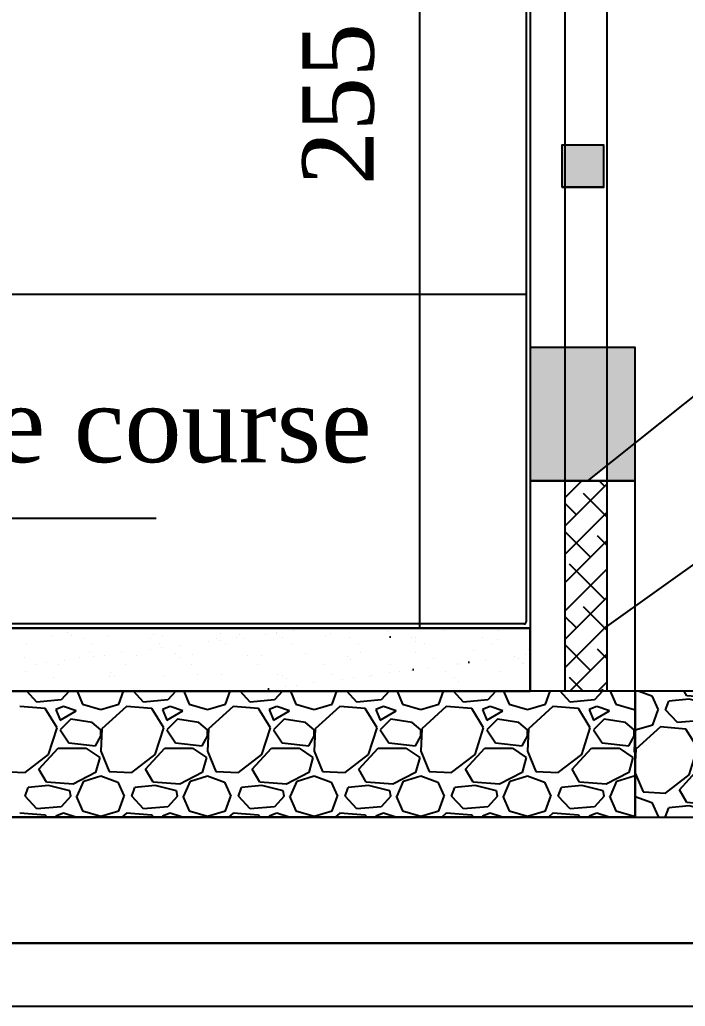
# Model space of a CAD drawing. Header units: centimetres. Extents: x 19229 to 47372, y 10219 to 25334.
# Drawn here: x 46647.6 to 46805.9, y 20569.9 to 20804.5 of the extents above; entities that cross this region are included whole.
import ezdxf

# ---------------------------------------------------------------- set-up
doc = ezdxf.new("R2010")
doc.units = ezdxf.units.CM
doc.layers.get('0').update_dxf_attribs({"linetype": 'CONTINUOUS'})
doc.styles.add('style3', font='times.ttf', dxfattribs={"height": 25})
pattern_1 = [(37.5, (23753.376, 11053.63), (-1.598445, 48.892804), [0, -38.569725, 0, -43.13719, 0, -41.23408]), (7.5, (23753.376, 11053.63), (44.90776, 71.61145), [0, -20.80735, 0, -34.7635, 0, -13.32178]), (327.5, (23722.165, 11053.63), (79.02082, 0.143576), [0, -12.68741, 0, -45.674674, 0, -59.630825]), (317.5, (23722.165, 11053.63), (76.27995, 22.27083), [0, -6.343705, 0, -29.942286, 0, -34.256006])]

msp = doc.modelspace()

# ---------------------------------------------------------------- hatches: boundary and pattern name
h = msp.add_hatch(color=7)
h.dxf.hatch_style = 1
h.paths.add_polyline_path([(46786.5, 20774.73), (46776.51, 20774.73), (46776.51, 20764.74), (46786.5, 20764.74)])
at = {"ltscale": 500}
h = msp.add_hatch(color=7, dxfattribs=at)
h.dxf.hatch_style = 1
h.paths.add_polyline_path([(46787.25, 20726.61), (46769, 20726.61), (46769, 20694.88), (46782.65, 20694.88), (46787.25, 20698.55)])
h.paths.add_polyline_path([(46793.98, 20726.61), (46787.25, 20726.61), (46787.25, 20698.55), (46793.98, 20703.91)])
h.paths.add_polyline_path([(46793.98, 20703.91), (46787.25, 20698.55), (46787.25, 20694.88), (46793.98, 20694.88)])
at = {"ltscale": 20}
h = msp.add_hatch(dxfattribs=at)
h.set_pattern_fill('DASH', scale=200)
h.paths.add_polyline_path([(46787.25, 20694.88), (46777.26, 20694.88), (46777.26, 20644.93), (46785.95, 20644.93), (46786.24, 20645.28), (46786.3, 20644.93), (46787.25, 20644.93)])
h.paths.add_polyline_path([(46787.25, 20726.61), (46777.26, 20726.61), (46777.26, 20694.88), (46782.65, 20694.88), (46787.25, 20698.55)])
h = msp.add_hatch(dxfattribs=at)
h.set_pattern_fill('ANGLE', scale=1.498513)
h.set_pattern_definition([(0, (0, 0), (0, 10.4671128), [7.6124457, -2.8546671]), (90, (0, 0), (-10.4671128, 6e-16), [7.6124457, -2.8546671])])
h.paths.add_polyline_path([(46787.25, 20698.55), (46782.65, 20694.88), (46787.25, 20694.88)])
at = {"ltscale": 500}
h = msp.add_hatch(dxfattribs=at)
h.set_pattern_fill('_USER', scale=200, pattern_type=0)
h.set_pattern_definition([(0, (0, 0), (0, 200), [])])
h.paths.add_polyline_path([(46793.98, 20694.88), (46769, 20694.88), (46769, 20644.93), (46793.98, 20644.93)])
at = {"ltscale": 20}
h = msp.add_hatch(dxfattribs=at)
h.set_pattern_fill('ANSI38', scale=1.4985129)
h.paths.add_polyline_path([(46787.25, 20694.88), (46777.26, 20694.88), (46777.26, 20644.93), (46785.95, 20644.93), (46786.24, 20645.28), (46786.3, 20644.93), (46787.25, 20644.93)])
h = msp.add_hatch()
h.set_pattern_fill('AR-SAND', scale=0.999009)
h.set_pattern_definition(pattern_1)
h.paths.add_polyline_path([(46769.02, 20659.85), (46370.51, 20659.85), (46370.51, 20649.86), (46370.51, 20644.86), (46769.02, 20644.86)])
h = msp.add_hatch()
h.set_pattern_fill('AR-SAND', scale=0.999009)
h.set_pattern_definition(pattern_1)
h.paths.add_polyline_path([(46769.02, 20659.85), (46370.51, 20659.85), (46370.51, 20649.86), (46370.51, 20644.86), (46769.02, 20644.86)])
h = msp.add_hatch()
h.set_pattern_fill('GRAVEL', scale=0.999009)
h.set_pattern_definition([(228.0127875, (23771.6456, 9932.1028), (-202.99855167, -228.3733706), [3.413827, -337.969448]), (184.969741, (23769.3618, 9929.5653), (304.497827365, 25.374820403), [5.858234, -579.964953]), (132.510447, (23763.5256, 9929.0578), (253.74818968, -279.12300843), [4.130716, -408.94141]), (267.273689, (23753.6294, 9922.7141), (25.37481901, 507.49637914), [5.33475, -528.140267]), (292.833654, (23753.3757, 9917.3854), (-126.874094796, 304.49782748), [5.231146, -517.884148]), (357.273689, (23755.4057, 9912.5642), (-507.49637914, 25.37481901), [5.33475, -528.140267]), (37.6942405, (23760.7344, 9912.3105), (-329.872646428, -253.74818959), [7.054936, -698.438049]), (72.2553284, (23766.3168, 9916.6242), (177.623732748, 558.24601704), [6.660585, -659.398203]), (121.4295656, (23768.3468, 9922.9679), (-202.998551686, 329.872646425), [5.352818, -529.929574]), (175.236358, (23765.5556, 9927.5354), (279.12300852, -25.374819), [6.111068, -299.442214]), (222.3974378, (23759.4656, 9928.04285), (-304.497827476, -279.12300854), [7.902937, -782.391309]), (138.814075, (23778.7505, 9922.4604), (-177.6237327, 152.24891376), [2.697369, -267.040657]), (171.4692344, (23776.7205, 9924.2366), (329.87264645, -50.749637857), [5.131727, -508.042227]), (225, (23771.646, 9924.998), (-4e-15, -25.374819), [3.588532, -32.29688]), (203.19859, (23769.8693, 9928.043), (126.8740948, 50.7496379), [1.932495, -191.316368]), (291.80141, (23768.093, 9927.2816), (-25.374819, 76.1244569), [2.732944, -133.914638]), (30.963757, (23769.108, 9924.744), (76.1244569, 50.7496379), [4.438792, -143.520557]), (161.56505, (23772.914, 9927.028), (50.749638, -25.374819), [3.209686, -77.032537]), (16.3895403, (23753.3757, 9927.2816), (253.74818957, 76.12445687), [4.496418, -445.14652]), (70.346176, (23757.6894, 9928.5503), (-101.49927584, -279.12300853), [3.772246, -373.451557]), (293.19859, (23772.9143, 9932.1028), (-50.7496379, 126.8740948), [3.864966, -189.383898]), (343.6104597, (23774.4368, 9928.5503), (-253.74818958, 76.12445685), [4.496418, -445.14652]), (339.443955, (23753.3757, 9911.5492), (-126.8740948, 50.7496379), [4.33605, -212.4665]), (294.7751406, (23757.4357, 9910.0267), (-126.87409494, 279.12300846), [3.633116, -359.679002]), (66.80141, (23773.168, 9906.728), (50.7496379, 126.8740948), [3.864966, -189.383898]), (17.3540246, (23774.6905, 9910.2805), (-329.87264644, -101.49927585), [4.253606, -421.10587]), (69.443955, (23760.7344, 9906.728), (-50.7496379, -126.8740948), [2.168025, -214.634524]), (101.309932, (23771.6456, 9906.728), (-25.374819, 101.4992758), [1.293862, -128.092835]), (165.963757, (23771.392, 9907.997), (76.1244569, -25.374819), [5.231146, -99.391913]), (186.009006, (23766.3168, 9909.2655), (253.74818957, 25.37481897), [4.84786, -479.937376]), (303.690068, (23769.108, 9922.4604), (-25.374819, 50.749638), [3.659607, -87.830604]), (353.1572266, (23771.1381, 9919.4154), (431.371922274, -50.74963789), [6.389227, -632.532389]), (60.945396, (23777.4818, 9918.6542), (-101.49927583, -177.6237327), [2.61249, -258.63726]), (90, (23778.75, 9920.938), (-25.37482, 25.37482), [1.52249, -23.85233]), (120.256437, (23765.8093, 9910.0267), (101.49927582, -177.62373271), [3.525171, -348.99308]), (48.0127875, (23764.0331, 9913.0717), (202.99855167, 228.3733706), [6.827653, -334.55562]), (0, (23768.6, 9918.147), (25.37482, 25.37482), [6.597453, -18.777366]), (325.3048465, (23775.198, 9918.1467), (253.74818967, -177.62373256), [4.012114, -397.199001]), (254.054604, (23778.4968, 9915.863), (-25.37481896, -101.49927583), [3.694624, -181.036846]), (207.6459754, (23777.4818, 9912.3105), (-482.121560203, -253.748189538), [6.015481, -595.533658]), (175.4260787, (23772.153, 9909.5192), (-329.872646443, 25.374818957), [6.36398, -630.033243])])
h.paths.add_polyline_path([(46893.89, 20644.86), (46793.99, 20644.86), (46793.99, 20614.89), (46893.89, 20614.89)])

# ---------------------------------------------------------------- linework, layer by layer
at = {"color": 7, "ltscale": 20}
for p, q in [((46742.72, 20659.85), (46742.72, 20900.34)), ((46193.96, 20739.28), (46768.02, 20739.28)), ((46787.25, 20660.26), (46841.59, 20699.13)), ((46380.5, 20584.92), (47372.21, 20584.92))]:
    msp.add_line(p, q, dxfattribs=at)
at = {"color": 7}
for p, q in [((46768.02, 20900.61), (46768.02, 20661.34)), ((46769.02, 20900.61), (46769.02, 20644.86)), ((46777.26, 20896.61), (46777.26, 20644.86)), ((46787.25, 20896.61), (46787.25, 20644.86)), ((46786.5, 20774.73), (46776.51, 20774.73)), ((46874.62, 20768.18), (46782.62, 20694.86)), ((46786.5, 20764.74), (46776.51, 20764.74)), ((46782.62, 20694.86), (46782.62, 20694.86)), ((46545.01, 20686.03), (46680.02, 20686.03)), ((46767.52, 20660.84), (45969.81, 20660.84)), ((46769.02, 20659.85), (45969.81, 20659.85)), ((46769.02, 20659.85), (45969.81, 20659.85)), ((45969.81, 20659.85), (46769.02, 20659.85)), ((46712.8, 20659.36), (46712.8, 20659.36)), ((46748.54, 20659.3), (46748.54, 20659.3)), ((46761.52, 20659.23), (46761.52, 20659.23)), ((46769.02, 20644.86), (46769.02, 20659.85)), ((46769.02, 20659.85), (46769.02, 20644.86)), ((46786.52, 20660.7), (46786.52, 20660.7)), ((46655.31, 20657.92), (46655.31, 20657.92)), ((46658.86, 20658.85), (46658.86, 20658.85)), ((46659.79, 20657.99), (46659.79, 20657.99)), ((46662.78, 20657.45), (46662.78, 20657.45)), ((46668.59, 20658.09), (46668.59, 20658.09)), ((46678.58, 20657.48), (46678.58, 20657.48)), ((46679.46, 20658.4), (46679.46, 20658.4)), ((46681.57, 20658.03), (46681.57, 20658.03)), ((46694.39, 20657.51), (46694.39, 20657.51)), ((46695.01, 20657.01), (46695.01, 20657.01)), ((46695.28, 20658.52), (46695.28, 20658.52)), ((46699.14, 20657.56), (46699.14, 20657.56)), ((46699.77, 20658.23), (46699.77, 20658.23)), ((46700.71, 20657.37), (46700.71, 20657.37)), ((46706.03, 20658.46), (46706.03, 20658.46)), ((46708.56, 20658.69), (46708.56, 20658.69)), ((46708.67, 20658.81), (46708.67, 20658.81)), ((46710.19, 20657.54), (46710.19, 20657.54)), ((46720.38, 20657.78), (46720.38, 20657.78)), ((46721.55, 20658.63), (46721.55, 20658.63)), ((46725.99, 20657.56), (46725.99, 20657.56)), ((46735.25, 20659.13), (46735.25, 20659.13)), ((46740.69, 20657.61), (46740.69, 20657.61)), ((46741.8, 20657.59), (46741.8, 20657.59)), ((46757.6, 20657.62), (46757.6, 20657.62)), ((46761.29, 20657.16), (46761.29, 20657.16)), ((46786.46, 20659.09), (46786.46, 20659.09)), ((46649.11, 20656.06), (46649.11, 20656.06)), ((46664.92, 20656.09), (46664.92, 20656.09)), ((46678.71, 20654.87), (46678.71, 20654.87)), ((46680.72, 20656.11), (46680.72, 20656.11)), ((46681.35, 20655.22), (46681.35, 20655.22)), ((46685.48, 20655.76), (46685.48, 20655.76)), ((46692.37, 20656.67), (46692.37, 20656.67)), ((46696.53, 20656.14), (46696.53, 20656.14)), ((46712.33, 20656.17), (46712.33, 20656.17)), ((46728.13, 20656.2), (46728.13, 20656.2)), ((46741.62, 20656.75), (46741.62, 20656.75)), ((46743.94, 20656.23), (46743.94, 20656.23)), ((46755.4, 20654.54), (46755.4, 20654.54)), ((46759.74, 20656.26), (46759.74, 20656.26)), ((46768.68, 20654.71), (46768.68, 20654.71)), ((46648.76, 20652.9), (46648.76, 20652.9)), ((46658.15, 20652.16), (46658.15, 20652.16)), ((46661.75, 20652.84), (46661.75, 20652.84)), ((46664.21, 20653.95), (46664.21, 20653.95)), ((46665.05, 20653.07), (46665.05, 20653.07)), ((46667.69, 20653.42), (46667.69, 20653.42)), ((46671.81, 20653.96), (46671.81, 20653.96)), ((46675.45, 20653.34), (46675.45, 20653.34)), ((46684.52, 20653.77), (46684.52, 20653.77)), ((46685.45, 20652.92), (46685.45, 20652.92)), ((46688.74, 20653.5), (46688.74, 20653.5)), ((46701.72, 20653.44), (46701.72, 20653.44)), ((46705.12, 20653.33), (46705.12, 20653.33)), ((46715.43, 20653.94), (46715.43, 20653.94)), ((46725.43, 20653.15), (46725.43, 20653.15)), ((46726.36, 20652.29), (46726.36, 20652.29)), ((46728.71, 20654.11), (46728.71, 20654.11)), ((46741.69, 20654.04), (46741.69, 20654.04)), ((46746.04, 20652.7), (46746.04, 20652.7)), ((46758.46, 20652.23), (46758.46, 20652.23)), ((46765.35, 20653.13), (46765.35, 20653.13)), ((46766.34, 20652.53), (46766.34, 20652.53)), ((46767.99, 20653.48), (46767.99, 20653.48)), ((46651.39, 20651.27), (46651.39, 20651.27)), ((46654.03, 20651.62), (46654.03, 20651.62)), ((46656.82, 20651.15), (46656.82, 20651.15)), ((46672.62, 20651.18), (46672.62, 20651.18)), ((46688.43, 20651.21), (46688.43, 20651.21)), ((46704.23, 20651.23), (46704.23, 20651.23)), ((46720.03, 20651.26), (46720.03, 20651.26)), ((46735.84, 20651.29), (46735.84, 20651.29)), ((46740.67, 20649.89), (46740.67, 20649.89)), ((46744.8, 20650.43), (46744.8, 20650.43)), ((46751.64, 20651.32), (46751.64, 20651.32)), ((46751.69, 20651.34), (46751.69, 20651.34)), ((46754.33, 20651.68), (46754.33, 20651.68)), ((46767.28, 20651.67), (46767.28, 20651.67)), ((46767.45, 20651.35), (46767.45, 20651.35)), ((46648.95, 20649.49), (46648.95, 20649.49)), ((46655.63, 20648.15), (46655.63, 20648.15)), ((46668.91, 20648.31), (46668.91, 20648.31)), ((46669.26, 20649.32), (46669.26, 20649.32)), ((46670.2, 20648.46), (46670.2, 20648.46)), ((46681.89, 20648.25), (46681.89, 20648.25)), ((46689.87, 20648.87), (46689.87, 20648.87)), ((46695.6, 20648.75), (46695.6, 20648.75)), ((46708.88, 20648.92), (46708.88, 20648.92)), ((46710.17, 20648.7), (46710.17, 20648.7)), ((46711.11, 20647.84), (46711.11, 20647.84)), ((46721.87, 20648.85), (46721.87, 20648.85)), ((46724.37, 20647.74), (46724.37, 20647.74)), ((46727.01, 20648.09), (46727.01, 20648.09)), ((46730.78, 20648.25), (46730.78, 20648.25)), ((46731.14, 20648.63), (46731.14, 20648.63)), ((46735.57, 20649.35), (46735.57, 20649.35)), ((46738.03, 20649.54), (46738.03, 20649.54)), ((46748.86, 20649.52), (46748.86, 20649.52)), ((46751.09, 20648.07), (46751.09, 20648.07)), ((46761.84, 20649.45), (46761.84, 20649.45)), ((46710.71, 20645.94), (46710.71, 20645.94)), ((46713.35, 20646.29), (46713.35, 20646.29)), ((46717.48, 20646.83), (46717.48, 20646.83)), ((46752.02, 20647.22), (46752.02, 20647.22)), ((46785.89, 20644.86), (46786.28, 20645.32)), ((46786.32, 20644.86), (46786.23, 20645.31)), ((46793.99, 20644.86), (45969.81, 20644.86)), ((45969.81, 20644.86), (46769.02, 20644.86)), ((46769.02, 20644.86), (45969.81, 20644.86)), ((46651.61, 20642.26), (46649.23, 20644.86)), ((46657.45, 20642.77), (46651.61, 20642.26)), ((46654, 20644.87), (46654, 20644.87)), ((46659.33, 20644.86), (46657.45, 20642.77)), ((46661.19, 20644.86), (46662.52, 20641.76)), ((46671.15, 20641.76), (46672.26, 20644.86)), ((46676.99, 20642.26), (46674.61, 20644.86)), ((46682.82, 20642.77), (46676.99, 20642.26)), ((46684.7, 20644.86), (46682.82, 20642.77)), ((46686.57, 20644.86), (46687.9, 20641.76)), ((46696.53, 20641.76), (46697.63, 20644.86)), ((46702.36, 20642.26), (46699.98, 20644.86)), ((46708.2, 20642.77), (46702.36, 20642.26)), ((46703.82, 20645.03), (46703.82, 20645.03)), ((46710.08, 20644.86), (46708.2, 20642.77)), ((46711.94, 20644.86), (46713.27, 20641.76)), ((46721.9, 20641.76), (46723.01, 20644.86)), ((46727.74, 20642.26), (46725.36, 20644.86)), ((46733.57, 20642.77), (46727.74, 20642.26)), ((46735.45, 20644.86), (46733.57, 20642.77)), ((46737.32, 20644.86), (46738.65, 20641.76)), ((46745.9, 20644.88), (46745.9, 20644.88)), ((46747.28, 20641.76), (46748.38, 20644.86)), ((46753.11, 20642.26), (46750.73, 20644.86)), ((46758.95, 20642.77), (46753.11, 20642.26)), ((46760.83, 20644.86), (46758.95, 20642.77)), ((46761.7, 20644.91), (46761.7, 20644.91)), ((46762.69, 20644.86), (46764.02, 20641.76)), ((46769, 20644.93), (46769, 20644.93)), ((46772.65, 20641.76), (46773.76, 20644.86)), ((46773.39, 20644.9), (46773.39, 20644.9)), ((46778.49, 20642.26), (46776.11, 20644.86)), ((46784.32, 20642.77), (46778.49, 20642.26)), ((46786.2, 20644.86), (46784.32, 20642.77)), ((46788.07, 20644.86), (46789.4, 20641.76)), ((46793.99, 20644.86), (46793.99, 20614.89)), ((46653.64, 20640.74), (46647.55, 20641.25)), ((46656.43, 20636.17), (46653.64, 20640.74)), ((46657.96, 20641.25), (46656.18, 20640.49)), ((46656.18, 20640.49), (46657.19, 20637.95)), ((46661, 20640.23), (46657.96, 20641.25)), ((46662.52, 20641.76), (46666.84, 20640.49)), ((46666.84, 20640.49), (46671.15, 20641.76)), ((46672.93, 20641.25), (46667.09, 20635.92)), ((46679.02, 20640.74), (46672.93, 20641.25)), ((46681.81, 20636.17), (46679.02, 20640.74)), ((46683.33, 20641.25), (46681.55, 20640.49)), ((46681.55, 20640.49), (46682.57, 20637.95)), ((46686.38, 20640.23), (46683.33, 20641.25)), ((46687.9, 20641.76), (46692.21, 20640.49)), ((46692.21, 20640.49), (46696.53, 20641.76)), ((46698.3, 20641.25), (46692.47, 20635.92)), ((46704.39, 20640.74), (46698.3, 20641.25)), ((46707.18, 20636.17), (46704.39, 20640.74)), ((46708.71, 20641.25), (46706.93, 20640.49)), ((46706.93, 20640.49), (46707.94, 20637.95)), ((46711.75, 20640.23), (46708.71, 20641.25)), ((46713.27, 20641.76), (46717.59, 20640.49)), ((46717.59, 20640.49), (46721.9, 20641.76)), ((46723.68, 20641.25), (46717.84, 20635.92)), ((46729.77, 20640.74), (46723.68, 20641.25)), ((46732.56, 20636.17), (46729.77, 20640.74)), ((46734.08, 20641.25), (46732.3, 20640.49)), ((46732.3, 20640.49), (46733.32, 20637.95)), ((46737.13, 20640.23), (46734.08, 20641.25)), ((46738.65, 20641.76), (46742.96, 20640.49)), ((46742.96, 20640.49), (46747.28, 20641.76)), ((46749.05, 20641.25), (46743.22, 20635.92)), ((46755.14, 20640.74), (46749.05, 20641.25)), ((46757.93, 20636.17), (46755.14, 20640.74)), ((46759.46, 20641.25), (46757.68, 20640.49)), ((46757.68, 20640.49), (46758.69, 20637.95)), ((46762.5, 20640.23), (46759.46, 20641.25)), ((46764.02, 20641.76), (46768.34, 20640.49)), ((46768.34, 20640.49), (46772.65, 20641.76)), ((46774.43, 20641.25), (46768.59, 20635.92)), ((46780.52, 20640.74), (46774.43, 20641.25)), ((46783.31, 20636.17), (46780.52, 20640.74)), ((46784.83, 20641.25), (46783.05, 20640.49)), ((46783.05, 20640.49), (46784.07, 20637.95)), ((46787.88, 20640.23), (46784.83, 20641.25)), ((46789.4, 20641.76), (46793.71, 20640.49)), ((46793.71, 20640.49), (46793.99, 20640.57)), ((46657.19, 20637.95), (46661, 20640.23)), ((46659.73, 20638.2), (46657.19, 20635.67)), ((46664.81, 20637.44), (46659.73, 20638.2)), ((46682.57, 20637.95), (46686.38, 20640.23)), ((46685.11, 20638.2), (46682.57, 20635.67)), ((46690.18, 20637.44), (46685.11, 20638.2)), ((46707.94, 20637.95), (46711.75, 20640.23)), ((46710.48, 20638.2), (46707.94, 20635.67)), ((46715.56, 20637.44), (46710.48, 20638.2)), ((46733.32, 20637.95), (46737.13, 20640.23)), ((46735.86, 20638.2), (46733.32, 20635.67)), ((46740.93, 20637.44), (46735.86, 20638.2)), ((46758.69, 20637.95), (46762.5, 20640.23)), ((46761.23, 20638.2), (46758.69, 20635.67)), ((46766.31, 20637.44), (46761.23, 20638.2)), ((46784.07, 20637.95), (46787.88, 20640.23)), ((46786.61, 20638.2), (46784.07, 20635.67)), ((46791.68, 20637.44), (46786.61, 20638.2)), ((46654.4, 20629.83), (46656.43, 20636.17)), ((46666.84, 20635.67), (46664.81, 20637.44)), ((46667.09, 20635.92), (46666.84, 20630.59)), ((46679.78, 20629.83), (46681.81, 20636.17)), ((46692.21, 20635.67), (46690.18, 20637.44)), ((46692.47, 20635.92), (46692.21, 20630.59)), ((46705.15, 20629.83), (46707.18, 20636.17)), ((46717.59, 20635.67), (46715.56, 20637.44)), ((46717.84, 20635.92), (46717.59, 20630.59)), ((46730.53, 20629.83), (46732.56, 20636.17)), ((46742.96, 20635.67), (46740.93, 20637.44)), ((46743.22, 20635.92), (46742.96, 20630.59)), ((46755.9, 20629.83), (46757.93, 20636.17)), ((46768.34, 20635.67), (46766.31, 20637.44)), ((46768.59, 20635.92), (46768.34, 20630.59)), ((46781.28, 20629.83), (46783.31, 20636.17)), ((46793.71, 20635.67), (46791.68, 20637.44)), ((46793.97, 20635.92), (46793.71, 20630.59)), ((46793.99, 20635.95), (46793.97, 20635.92)), ((46657.19, 20635.67), (46659.22, 20632.62)), ((46665.57, 20631.86), (46666.84, 20634.14)), ((46666.84, 20634.14), (46666.84, 20635.67)), ((46682.57, 20635.67), (46684.6, 20632.62)), ((46690.94, 20631.86), (46692.21, 20634.14)), ((46692.21, 20634.14), (46692.21, 20635.67)), ((46707.94, 20635.67), (46709.97, 20632.62)), ((46716.32, 20631.86), (46717.59, 20634.14)), ((46717.59, 20634.14), (46717.59, 20635.67)), ((46733.32, 20635.67), (46735.35, 20632.62)), ((46741.69, 20631.86), (46742.96, 20634.14)), ((46742.96, 20634.14), (46742.96, 20635.67)), ((46758.69, 20635.67), (46760.72, 20632.62)), ((46767.07, 20631.86), (46768.34, 20634.14)), ((46768.34, 20634.14), (46768.34, 20635.67)), ((46784.07, 20635.67), (46786.1, 20632.62)), ((46792.44, 20631.86), (46793.71, 20634.14)), ((46793.71, 20634.14), (46793.71, 20635.67)), ((46652.12, 20626.28), (46656.69, 20631.35)), ((46656.69, 20631.35), (46663.28, 20631.35)), ((46659.22, 20632.62), (46665.57, 20631.86)), ((46663.28, 20631.35), (46666.58, 20629.07)), ((46677.49, 20626.28), (46682.06, 20631.35)), ((46682.06, 20631.35), (46688.66, 20631.35)), ((46684.6, 20632.62), (46690.94, 20631.86)), ((46688.66, 20631.35), (46691.96, 20629.07)), ((46702.87, 20626.28), (46707.44, 20631.35)), ((46707.44, 20631.35), (46714.03, 20631.35)), ((46709.97, 20632.62), (46716.32, 20631.86)), ((46714.03, 20631.35), (46717.33, 20629.07)), ((46728.24, 20626.28), (46732.81, 20631.35)), ((46732.81, 20631.35), (46739.41, 20631.35)), ((46735.35, 20632.62), (46741.69, 20631.86)), ((46739.41, 20631.35), (46742.71, 20629.07)), ((46753.62, 20626.28), (46758.19, 20631.35)), ((46758.19, 20631.35), (46764.78, 20631.35)), ((46760.72, 20632.62), (46767.07, 20631.86)), ((46764.78, 20631.35), (46768.08, 20629.07)), ((46778.99, 20626.28), (46783.56, 20631.35)), ((46783.56, 20631.35), (46790.16, 20631.35)), ((46786.1, 20632.62), (46792.44, 20631.86)), ((46790.16, 20631.35), (46793.46, 20629.07)), ((46648.82, 20625.52), (46654.4, 20629.83)), ((46666.58, 20629.07), (46665.57, 20625.52)), ((46666.84, 20630.59), (46668.87, 20625.77)), ((46674.2, 20625.52), (46679.78, 20629.83)), ((46691.96, 20629.07), (46690.94, 20625.52)), ((46692.21, 20630.59), (46694.24, 20625.77)), ((46699.57, 20625.52), (46705.15, 20629.83)), ((46717.33, 20629.07), (46716.32, 20625.52)), ((46717.59, 20630.59), (46719.62, 20625.77)), ((46724.95, 20625.52), (46730.53, 20629.83)), ((46742.71, 20629.07), (46741.69, 20625.52)), ((46742.96, 20630.59), (46744.99, 20625.77)), ((46750.32, 20625.52), (46755.9, 20629.83)), ((46768.08, 20629.07), (46767.07, 20625.52)), ((46768.34, 20630.59), (46770.37, 20625.77)), ((46775.7, 20625.52), (46781.28, 20629.83)), ((46793.46, 20629.07), (46792.44, 20625.52)), ((46793.71, 20630.59), (46793.99, 20629.93)), ((46643.49, 20625.77), (46648.82, 20625.52)), ((46653.9, 20623.23), (46652.12, 20626.28)), ((46665.57, 20625.52), (46660.24, 20622.73)), ((46662.78, 20623.49), (46666.84, 20624.76)), ((46666.84, 20624.76), (46670.9, 20623.23)), ((46668.87, 20625.77), (46674.2, 20625.52)), ((46679.27, 20623.23), (46677.49, 20626.28)), ((46690.94, 20625.52), (46685.61, 20622.73)), ((46688.15, 20623.49), (46692.21, 20624.76)), ((46692.21, 20624.76), (46696.27, 20623.23)), ((46694.24, 20625.77), (46699.57, 20625.52)), ((46704.65, 20623.23), (46702.87, 20626.28)), ((46716.32, 20625.52), (46710.99, 20622.73)), ((46713.53, 20623.49), (46717.59, 20624.76)), ((46717.59, 20624.76), (46721.65, 20623.23)), ((46719.62, 20625.77), (46724.95, 20625.52)), ((46730.02, 20623.23), (46728.24, 20626.28)), ((46741.69, 20625.52), (46736.36, 20622.73)), ((46738.9, 20623.49), (46742.96, 20624.76)), ((46742.96, 20624.76), (46747.02, 20623.23)), ((46744.99, 20625.77), (46750.32, 20625.52)), ((46755.4, 20623.23), (46753.62, 20626.28)), ((46767.07, 20625.52), (46761.74, 20622.73)), ((46764.28, 20623.49), (46768.34, 20624.76)), ((46768.34, 20624.76), (46772.4, 20623.23)), ((46770.37, 20625.77), (46775.7, 20625.52)), ((46780.77, 20623.23), (46778.99, 20626.28)), ((46792.44, 20625.52), (46787.11, 20622.73)), ((46789.65, 20623.49), (46793.71, 20624.76)), ((46793.71, 20624.76), (46793.99, 20624.65)), ((46648.82, 20619.93), (46649.58, 20621.96)), ((46654.4, 20622.47), (46649.58, 20621.96)), ((46660.24, 20622.73), (46653.9, 20623.23)), ((46659.48, 20621.2), (46654.4, 20622.47)), ((46661.25, 20619.93), (46662.78, 20623.49)), ((46670.9, 20623.23), (46672.42, 20619.93)), ((46674.2, 20619.93), (46674.96, 20621.96)), ((46679.78, 20622.47), (46674.96, 20621.96)), ((46685.61, 20622.73), (46679.27, 20623.23)), ((46684.85, 20621.2), (46679.78, 20622.47)), ((46686.63, 20619.93), (46688.15, 20623.49)), ((46696.27, 20623.23), (46697.79, 20619.93)), ((46699.57, 20619.93), (46700.33, 20621.96)), ((46705.15, 20622.47), (46700.33, 20621.96)), ((46710.99, 20622.73), (46704.65, 20623.23)), ((46710.23, 20621.2), (46705.15, 20622.47)), ((46712, 20619.93), (46713.53, 20623.49)), ((46721.65, 20623.23), (46723.17, 20619.93)), ((46724.95, 20619.93), (46725.71, 20621.96)), ((46730.53, 20622.47), (46725.71, 20621.96)), ((46736.36, 20622.73), (46730.02, 20623.23)), ((46735.6, 20621.2), (46730.53, 20622.47)), ((46737.38, 20619.93), (46738.9, 20623.49)), ((46747.02, 20623.23), (46748.54, 20619.93)), ((46750.32, 20619.93), (46751.08, 20621.96)), ((46755.9, 20622.47), (46751.08, 20621.96)), ((46761.74, 20622.73), (46755.4, 20623.23)), ((46760.98, 20621.2), (46755.9, 20622.47)), ((46762.75, 20619.93), (46764.28, 20623.49)), ((46772.4, 20623.23), (46773.92, 20619.93)), ((46775.7, 20619.93), (46776.46, 20621.96)), ((46781.28, 20622.47), (46776.46, 20621.96)), ((46787.11, 20622.73), (46780.77, 20623.23)), ((46786.35, 20621.2), (46781.28, 20622.47)), ((46788.13, 20619.93), (46789.65, 20623.49)), ((46651.61, 20616.89), (46648.82, 20619.93)), ((46659.73, 20619.93), (46657.45, 20617.4)), ((46659.73, 20619.93), (46659.48, 20621.2)), ((46661, 20619.93), (46662.52, 20616.38)), ((46671.15, 20616.38), (46672.42, 20619.93)), ((46676.99, 20616.89), (46674.2, 20619.93)), ((46685.11, 20619.93), (46682.82, 20617.4)), ((46685.11, 20619.93), (46684.85, 20621.2)), ((46686.38, 20619.93), (46687.9, 20616.38)), ((46696.53, 20616.38), (46697.79, 20619.93)), ((46702.36, 20616.89), (46699.57, 20619.93)), ((46710.48, 20619.93), (46708.2, 20617.4)), ((46710.48, 20619.93), (46710.23, 20621.2)), ((46711.75, 20619.93), (46713.27, 20616.38)), ((46721.9, 20616.38), (46723.17, 20619.93)), ((46727.74, 20616.89), (46724.95, 20619.93)), ((46735.86, 20619.93), (46733.57, 20617.4)), ((46735.86, 20619.93), (46735.6, 20621.2)), ((46737.13, 20619.93), (46738.65, 20616.38)), ((46747.28, 20616.38), (46748.54, 20619.93)), ((46753.11, 20616.89), (46750.32, 20619.93)), ((46761.23, 20619.93), (46758.95, 20617.4)), ((46761.23, 20619.93), (46760.98, 20621.2)), ((46762.5, 20619.93), (46764.02, 20616.38)), ((46772.65, 20616.38), (46773.92, 20619.93)), ((46778.49, 20616.89), (46775.7, 20619.93)), ((46786.61, 20619.93), (46784.32, 20617.4)), ((46786.61, 20619.93), (46786.35, 20621.2)), ((46787.88, 20619.93), (46789.4, 20616.38)), ((46657.45, 20617.4), (46651.61, 20616.89)), ((46682.82, 20617.4), (46676.99, 20616.89)), ((46708.2, 20617.4), (46702.36, 20616.89)), ((46733.57, 20617.4), (46727.74, 20616.89)), ((46758.95, 20617.4), (46753.11, 20616.89)), ((46784.32, 20617.4), (46778.49, 20616.89)), ((46793.99, 20614.89), (46218.94, 20614.89)), ((46653.64, 20615.37), (46647.55, 20615.88)), ((46653.93, 20614.89), (46653.64, 20615.37)), ((46657.96, 20615.88), (46656.18, 20615.11)), ((46656.18, 20615.11), (46656.27, 20614.89)), ((46660.91, 20614.89), (46657.96, 20615.88)), ((46662.52, 20616.38), (46666.84, 20615.11)), ((46666.84, 20615.11), (46671.15, 20616.38)), ((46672.93, 20615.88), (46671.85, 20614.89)), ((46679.02, 20615.37), (46672.93, 20615.88)), ((46679.31, 20614.89), (46679.02, 20615.37)), ((46683.33, 20615.88), (46681.55, 20615.11)), ((46681.55, 20615.11), (46681.64, 20614.89)), ((46686.29, 20614.89), (46683.33, 20615.88)), ((46687.9, 20616.38), (46692.21, 20615.11)), ((46692.21, 20615.11), (46696.53, 20616.38)), ((46698.3, 20615.88), (46697.22, 20614.89)), ((46704.39, 20615.37), (46698.3, 20615.88)), ((46704.68, 20614.89), (46704.39, 20615.37)), ((46708.71, 20615.88), (46706.93, 20615.11)), ((46706.93, 20615.11), (46707.02, 20614.89)), ((46711.66, 20614.89), (46708.71, 20615.88)), ((46713.27, 20616.38), (46717.59, 20615.11)), ((46717.59, 20615.11), (46721.9, 20616.38)), ((46723.68, 20615.88), (46722.6, 20614.89)), ((46729.77, 20615.37), (46723.68, 20615.88)), ((46730.06, 20614.89), (46729.77, 20615.37)), ((46734.08, 20615.88), (46732.3, 20615.11)), ((46732.3, 20615.11), (46732.39, 20614.89)), ((46737.04, 20614.89), (46734.08, 20615.88)), ((46738.65, 20616.38), (46742.96, 20615.11)), ((46742.96, 20615.11), (46747.28, 20616.38)), ((46749.05, 20615.88), (46747.97, 20614.89)), ((46755.14, 20615.37), (46749.05, 20615.88)), ((46755.43, 20614.89), (46755.14, 20615.37)), ((46759.46, 20615.88), (46757.68, 20615.11)), ((46757.68, 20615.11), (46757.77, 20614.89)), ((46762.41, 20614.89), (46759.46, 20615.88)), ((46764.02, 20616.38), (46768.34, 20615.11)), ((46768.34, 20615.11), (46772.65, 20616.38)), ((46774.43, 20615.88), (46773.35, 20614.89)), ((46780.52, 20615.37), (46774.43, 20615.88)), ((46780.81, 20614.89), (46780.52, 20615.37)), ((46784.83, 20615.88), (46783.05, 20615.11)), ((46783.05, 20615.11), (46783.14, 20614.89)), ((46787.79, 20614.89), (46784.83, 20615.88)), ((46789.4, 20616.38), (46793.71, 20615.11)), ((46793.71, 20615.11), (46793.99, 20615.2)), ((47372.21, 20584.92), (46380.5, 20584.92)), ((46365.52, 20569.93), (47372.21, 20569.93))]:
    msp.add_line(p, q, dxfattribs=at)
for points in [[(46776.51, 20764.74), (46786.5, 20764.74), (46786.5, 20774.73), (46776.51, 20774.73)], [(46793.99, 20614.89), (46893.89, 20614.89), (46893.89, 20644.86), (46793.99, 20644.86)]]:
    msp.add_lwpolyline(points, close=True, dxfattribs=at)
at = {"color": 7, "ltscale": 20}
msp.add_lwpolyline([(46769, 20694.88), (46793.98, 20694.88), (46793.98, 20726.61), (46769, 20726.61)], close=True, dxfattribs=at)
at = {"color": 7, "ltscale": 100}
msp.add_lwpolyline([(46769, 20644.93), (46793.98, 20644.93), (46793.98, 20694.88), (46769, 20694.88)], close=True, dxfattribs=at)
at = {"color": 7}
msp.add_lwpolyline([(46218.94, 20614.89), (46793.99, 20614.89), (46793.99, 20644.86), (45969.81, 20644.86)], dxfattribs=at)
msp.add_arc((46767.52, 20661.34), 0.5, 270, 0, dxfattribs=at)

# ---------------------------------------------------------------- texts
at = {"color": 7, "ltscale": 20, "style": 'style3'}
msp.add_text('255', height=17, rotation=90, dxfattribs=at).set_placement((46731.76, 20765.2))
at = {"color": 7, "style": 'style3'}
msp.add_text('Compacted Base course', height=17.9822, dxfattribs=at).set_placement((46470.35, 20699.32))

doc.saveas('drawing.dxf')
